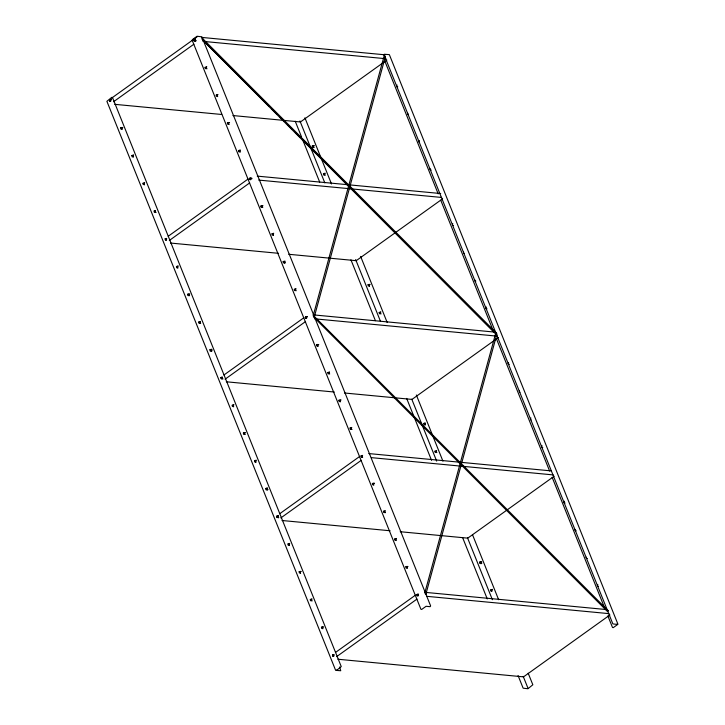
<?xml version="1.0" encoding="UTF-8"?>
<svg xmlns="http://www.w3.org/2000/svg" width="725" height="725" viewBox="0 0 725 725"><rect width="100%" height="100%" fill="white"/><g stroke="black" fill="none" stroke-linecap="round" stroke-linejoin="round"><path stroke-width="1.09" d="M202.628 40.083L495.954 334.071L496.562 333.156L202.447 38.362L201.84 38.978M313.363 316.734L607.487 611.519L608.094 610.604L313.753 315.855M396.593 86.166L397.037 85.024M407.749 113.916L407.831 113.254M418.896 141.656L419.349 140.514M430.052 169.405L430.133 168.744M452.364 224.895L452.808 223.744M463.511 252.635L463.592 251.983M474.667 280.385L474.748 279.723M485.823 308.134L486.267 306.983M508.125 363.624L508.569 362.473M519.281 391.364L519.363 390.712M530.437 419.113L530.881 417.962M541.593 446.854L542.037 445.712M563.896 502.343L564.34 501.202M575.052 530.093L575.133 529.431M586.199 557.833L586.28 557.181M597.355 585.582L597.799 584.432M313.209 315.629L314.36 316.644L385.41 56.532L384.259 55.508L384.893 56.55M425.385 594.11L425.901 594.092L496.951 333.98L495.8 332.965L496.435 333.998M313.508 314.532L384.259 55.508M424.75 593.077L495.8 332.965M202.203 38.905L202.447 38.362M313.735 316.354L313.979 315.81M496.562 333.156L495.954 334.071M608.094 610.604L607.487 611.519M195.877 41.026L196.239 40.537M155.349 210.594L154.905 211.745L156.102 212.452M212.226 350.692L211.356 351.317L210.667 350.465L211.12 349.323L212.081 349.459M285.106 262.985L285.469 262.495M306.294 317.106L307.164 316.481M267.634 489.91L267.996 489.42M425.004 423.001L424.56 424.152L425.24 424.995M481.88 563.098L481.01 563.724L480.322 562.872L480.766 561.73L481.735 561.866M337.08 669.782L336.663 670.344L341.248 666.583L112.493 97.522L111.777 97.34L106.892 101.319L335.648 670.371L340.75 670.734L339.635 667M306.412 317.097L307.201 316.617M192.315 39.639L197.055 36.25L201.858 36.821L430.623 605.882L430.179 606.68L426.092 606.29L421.651 609.471L420.926 609.281L192.17 40.228M111.505 98.201L196.983 36.966M113.544 101.745L193.892 44.198M384.25 54.266L389.352 54.629L617.963 624.27L613.223 627.66L612.507 627.478L607.867 615.924M386.86 60.066L300.458 121.963L232.924 115.547M168.191 236.268L248.158 178.984M169.315 240.473L249.663 182.917M442.622 198.795L356.22 260.683L288.695 254.276M223.953 374.988L303.92 317.704M225.085 379.202L305.424 321.646M498.392 337.524L411.99 399.412L344.457 392.995M279.723 513.717L359.691 456.433M280.847 517.922L361.195 460.375M554.163 476.243L467.761 538.14L400.227 531.724M335.494 652.446L415.461 595.162M336.618 656.651L416.966 599.095M609.924 614.972L523.522 676.86L337.814 659.224M206.788 66.773L205.837 68.05L207.024 68.766M110.735 99.615L111.242 99.479M217.935 94.513L217.065 95.138L217.672 96.652M229.336 124.256L228.375 124.12L228.221 122.887L229.544 122.534M133.545 154.969L132.675 155.594L133.282 157.098M397.789 86.882L396.829 86.746M240.247 150.012L239.295 151.289L240.492 152.005M144.701 182.718L143.831 183.334L144.438 184.848M314.215 147.411L313.254 147.275L313.1 146.042L314.433 145.689M325.126 173.157L324.175 174.444L325.371 175.16M262.794 207.495L261.834 207.359L261.68 206.118L263.012 205.773M431.248 170.121L430.288 169.976M273.706 233.242L272.836 233.867L273.443 235.371M178.16 265.948L177.29 266.573L177.897 268.078M453.551 225.611L452.59 225.466M189.56 295.691L188.6 295.555L188.446 294.314L189.769 293.969M296.017 288.731L295.057 290.018L296.253 290.725M200.472 321.438L199.52 322.725L200.707 323.432M475.863 281.101L474.902 280.956M380.897 311.886L379.945 313.173L381.132 313.88M487.019 308.841L486.049 308.705M223.019 378.93L221.823 378.214M329.476 371.97L328.525 373.248L329.712 373.964M233.93 404.677L233.06 405.302L233.667 406.807M509.322 364.331L508.361 364.195M245.322 434.42L244.361 434.275L244.216 433.042L245.539 432.689M351.779 427.46L350.827 428.738L352.024 429.454M256.233 460.167L255.363 460.792L255.97 462.296M267.389 487.907L266.519 488.532L267.126 490.037M436.658 450.615L435.707 451.892L436.903 452.608M278.038 515.792L278.545 515.656M542.78 447.57L541.82 447.434M278.282 517.786L278.79 517.65M385.238 510.69L384.286 511.977L385.483 512.693M289.701 543.397L288.831 544.022L289.429 545.535M396.394 538.439L395.442 539.717L396.131 540.569M565.092 503.059L564.123 502.923M312.004 598.895L311.052 600.173L312.248 600.889M576.239 530.809L575.278 530.664M587.395 558.549L586.434 558.413M492.429 589.334L491.559 589.96L491.704 591.192M598.551 586.298L597.59 586.153M201.487 37.392L384.948 54.81M202.946 41.352L385.881 58.725M114.74 104.328L221.669 114.477M257.257 176.121L440.718 193.539M258.716 180.081L441.652 197.454M170.511 243.047L278.563 253.315M313.019 314.84L494.233 332.05M314.478 318.801L497.413 336.173M226.282 381.776L334.325 392.035M368.789 453.569L551.127 470.888M371.372 457.638L553.184 474.902M282.043 520.505L390.095 530.763M425.684 592.397L605.765 609.498M427.134 596.358L608.955 613.631M616.676 624.27L617.392 624.452L612.861 623.908L607.795 611.311M407.976 114.487L408.438 114.758M419.132 142.236L419.585 142.508M195.369 41.153L194.681 40.31M463.746 253.215L464.199 253.487M122.851 127.5L121.528 127.845L122.126 129.358M370.194 284.417L368.871 284.762L369.478 286.275M519.517 391.944L519.97 392.216M285.315 261.263L283.992 261.607L284.599 263.121M530.664 419.684L531.126 419.956M318.773 344.493L317.45 344.846L318.058 346.351M341.085 399.983L339.753 400.336L340.36 401.84M362.21 457.058L362.672 457.33M374.544 483.222L373.221 483.575L373.819 485.079M408.003 566.461L406.68 566.805L407.287 568.318M301.31 571.418L299.978 571.771L300.585 573.276M323.613 626.908L322.29 627.261L322.897 628.765M195.333 41.017L194.771 40.219M203.444 40.582L268.975 106.267M272.174 109.466L276.968 114.278M280.167 117.477L284.164 121.483M287.363 124.691L292.157 129.494M295.356 132.702L300.15 137.505M302.552 139.907L348.906 186.37M350.501 187.974L495.963 333.763M425.502 593.458L425.901 594.092M384.105 54.855L606.952 609.208M385.011 61.571L438.19 193.856M440.728 200.163L493.906 332.449M496.435 338.747L549.623 471.042M552.151 477.34L605.33 609.625M304.917 117.812L331.506 183.96M360.624 256.405L387.222 322.553M416.34 394.998L442.93 461.136M472.473 534.633L498.646 599.729M528.19 673.226L532.83 684.772L527.945 688.75L523.142 688.179L518.076 675.573M299.933 120.948L324.827 182.89M355.64 259.532L380.543 321.483M411.773 399.176L436.677 461.118M467.489 537.76L492.393 599.711M523.196 676.353L527.845 687.898M295.229 121.22L301.555 136.971M302.397 139.073L319.707 182.12M350.936 259.813L375.414 320.704M406.653 398.397L431.556 460.348M462.786 538.041L487.263 598.932M251.82 178.169L251.992 178.685M221.913 378.124L222.095 378.649M109.557 100.023L109.702 101.255L110.662 101.4L110.88 99.678L109.529 100.005L109.602 101.101L110.445 101.301L110.707 99.796L109.557 100.023M120.703 127.772L120.858 129.005L121.818 129.141L122.036 127.419L120.703 127.772M131.859 155.512L132.013 156.745L132.974 156.89L133.192 155.168L131.859 155.512M143.015 183.262L143.16 184.494L144.13 184.63L144.338 182.908L143.015 183.262M154.171 211.002L154.316 212.235L155.277 212.38L155.494 210.658L154.171 211.002M165.318 238.752L165.472 239.984L166.433 240.12L166.65 238.398L165.318 238.752M193.947 39.576L194.092 40.808L195.052 40.944L195.27 39.223L193.947 39.576L193.992 40.654L194.835 40.854L195.097 39.349L193.919 39.558M176.474 266.492L176.628 267.724L177.589 267.869L177.797 266.147L176.474 266.492M205.093 67.316L205.248 68.549L206.208 68.694L206.426 66.972L205.093 67.316M187.63 294.241L187.775 295.474L188.745 295.61L188.953 293.888L187.63 294.241M216.249 95.066L216.403 96.298L217.364 96.434L217.582 94.712L216.249 95.066M198.786 321.982L198.931 323.223L199.892 323.359L200.109 321.637L198.786 321.982M227.405 122.806L227.55 124.038L228.52 124.183L228.728 122.462L227.405 122.806M209.933 349.731L210.087 350.963L211.047 351.099L211.265 349.377L209.933 349.731M238.561 150.555L238.706 151.788L239.667 151.924L239.884 150.202L238.561 150.555M221.089 377.48L221.243 378.713L222.203 378.849L222.412 377.127L221.089 377.48M249.708 178.296L249.862 179.528L250.823 179.673L251.04 177.951L249.708 178.296L249.763 179.383L250.596 179.573L250.868 178.078L249.69 178.278M232.245 405.221L232.39 406.453L233.35 406.598L233.568 404.867L232.245 405.221M260.864 206.045L261.018 207.278L261.979 207.413L262.187 205.692L260.864 206.045M243.392 432.97L243.546 434.202L244.506 434.338L244.724 432.617L243.392 432.97M272.02 233.785L272.165 235.018L273.135 235.163L273.343 233.441L272.02 233.785M254.547 460.71L254.702 461.943L255.662 462.088L255.88 460.357L254.547 460.71M283.176 261.535L283.321 262.767L284.282 262.903L284.499 261.181L283.176 261.535M265.703 488.46L265.848 489.692L266.818 489.828L267.027 488.106L265.703 488.46M294.323 289.275L294.477 290.517L295.438 290.653L295.655 288.931L294.323 289.275M312.285 145.961L312.439 147.193L313.399 147.338L313.608 145.616L312.285 145.961M276.859 516.2L277.004 517.433L277.965 517.577L278.183 515.856L276.859 516.2L276.905 517.278L277.738 517.478L278.01 515.973L276.832 516.182M305.479 317.024L305.633 318.257L306.593 318.393L306.802 316.671L305.479 317.024M323.441 173.71L323.586 174.942L324.546 175.078L324.764 173.357L323.441 173.71M288.006 543.949L288.16 545.182L289.121 545.318L289.338 543.596L288.006 543.949M316.635 344.774L316.78 346.006L317.74 346.142L317.958 344.42L316.635 344.774M299.162 571.69L299.316 572.922L300.277 573.067L300.485 571.345L299.162 571.69M327.782 372.514L327.936 373.747L328.896 373.892L329.114 372.161L327.782 372.514M310.318 599.439L310.463 600.672L311.433 600.808L311.641 599.086L310.318 599.439M338.938 400.263L339.092 401.496L340.052 401.632L340.27 399.91L338.938 400.263M321.474 627.179L321.619 628.412L322.58 628.557L322.797 626.835L321.474 627.179M350.093 428.004L350.238 429.236L351.208 429.381L351.417 427.65L350.093 428.004M368.055 284.689L368.2 285.922L369.161 286.058L369.378 284.336L368.055 284.689M332.621 654.929L332.775 656.161L333.736 656.297L333.953 654.575L332.621 654.929L332.675 656.007L333.509 656.207L333.781 654.702L332.603 654.911M361.249 455.753L361.394 456.986L362.355 457.122L362.572 455.4L361.222 455.735L361.295 456.832L362.128 457.031L362.4 455.527L361.249 455.753M379.202 312.43L379.356 313.662L380.317 313.807L380.534 312.085L379.202 312.43M372.396 483.493L372.55 484.726L373.511 484.871L373.728 483.149L372.396 483.493M383.552 511.243L383.706 512.475L384.667 512.611L384.875 510.889L383.552 511.243M394.708 538.983L394.853 540.216L395.823 540.361L396.031 538.639L394.708 538.983M405.864 566.732L406.009 567.965L406.97 568.101L407.187 566.379L405.864 566.732M423.817 423.418L423.971 424.651L424.932 424.787L425.149 423.065L423.817 423.418M417.011 594.473L417.165 595.705L418.126 595.85L418.343 594.128L417.011 594.473L417.065 595.56L417.899 595.751L418.171 594.255L416.993 594.455M434.973 451.158L435.127 452.391L436.087 452.536L436.296 450.805L434.973 451.158M479.588 562.138L479.733 563.37L480.702 563.515L480.911 561.793L479.588 562.138M490.743 589.887L490.888 591.12L491.849 591.256L492.067 589.534L490.743 589.887M165.3 238.733L165.373 239.83L166.206 240.029L166.478 238.525L165.3 238.733M221.062 377.462L221.143 378.559L221.977 378.749L222.24 377.254L221.062 377.462M305.452 317.006L305.533 318.103L306.367 318.302L306.63 316.798L305.452 317.006"/></g></svg>
